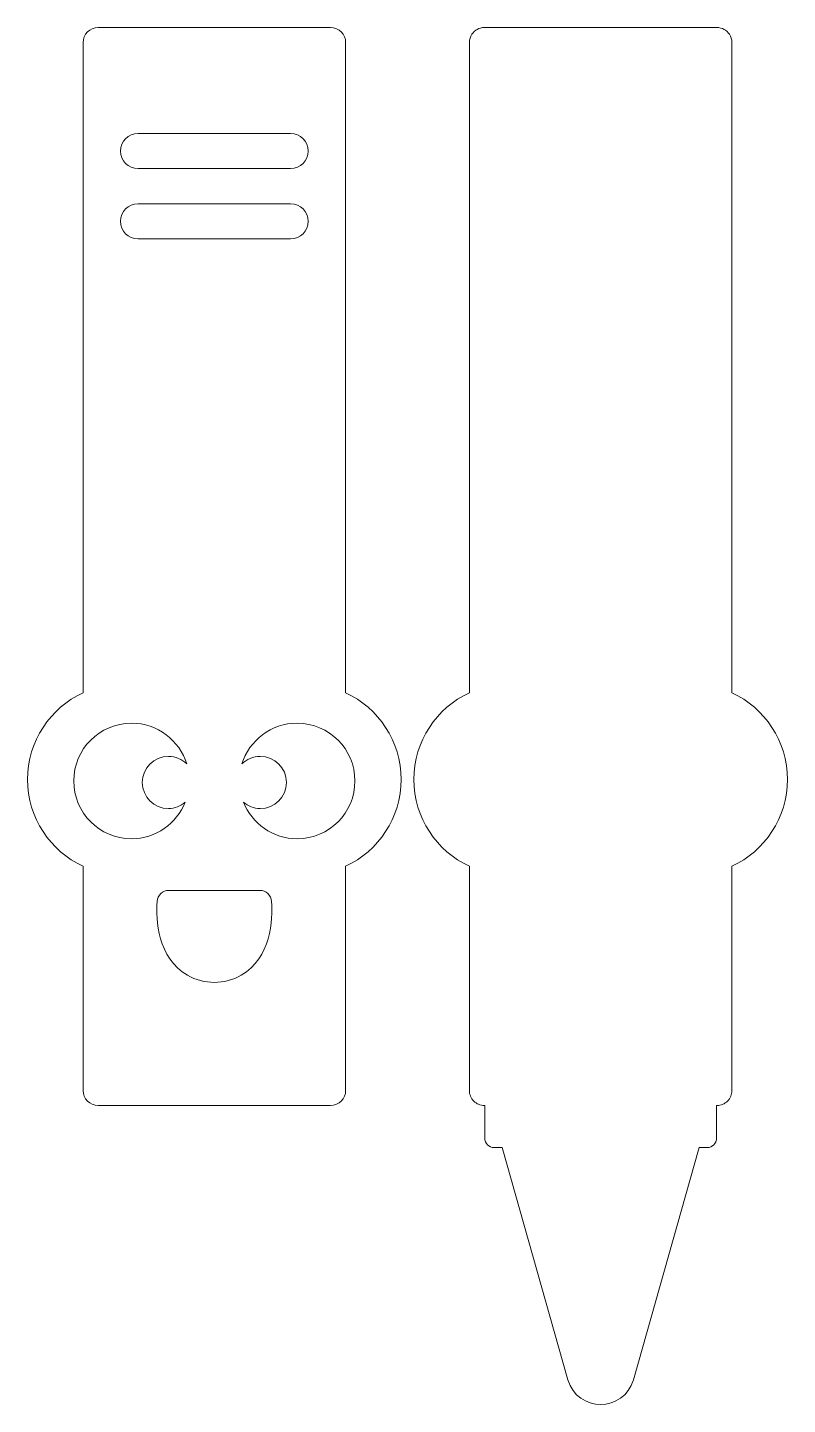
# Model space of a CAD drawing. Header units: inches. Extents: x 0.51 to 2.48, y -3.79 to -0.21.
import ezdxf

# ---------------------------------------------------------------- set-up
doc = ezdxf.new("R2010")
doc.units = ezdxf.units.IN
doc.header["$MEASUREMENT"] = 0
doc.layers.add('Crayon', color=7, linetype='Continuous', lineweight=0)

msp = doc.modelspace()

# ---------------------------------------------------------------- linework, layer by layer
at = {"layer": 'Crayon', "color": 18, "lineweight": 18, "true_color": 0x000000}
for points, knots in [([(1.3383, -1.9397), (1.3383, -1.9397), (1.3383, -0.2527), (1.3383, -0.2527), (1.3383, -0.2312), (1.3208, -0.2137), (1.2992, -0.2137), (1.2992, -0.2137), (0.696, -0.2137), (0.696, -0.2137), (0.6744, -0.2137), (0.6569, -0.2312), (0.6569, -0.2527), (0.6569, -0.2527), (0.6569, -1.9397), (0.6569, -1.9397), (0.572, -1.9791), (0.5129, -2.065), (0.5129, -2.1648), (0.5129, -2.2646), (0.572, -2.3505), (0.6569, -2.3899), (0.6569, -2.3899), (0.6569, -2.9716), (0.6569, -2.9716), (0.6569, -2.9931), (0.6744, -3.0106), (0.696, -3.0106), (0.696, -3.0106), (1.2992, -3.0106), (1.2992, -3.0106), (1.3208, -3.0106), (1.3383, -2.9931), (1.3383, -2.9716), (1.3383, -2.9716), (1.3383, -2.3899), (1.3383, -2.3899), (1.4232, -2.3505), (1.4823, -2.2646), (1.4823, -2.1648), (1.4823, -2.065), (1.4232, -1.9791), (1.3383, -1.9397)], [0, 0, 0, 0, 1, 1, 1, 2, 2, 2, 3, 3, 3, 4, 4, 4, 5, 5, 5, 6, 6, 6, 7, 7, 7, 8, 8, 8, 9, 9, 9, 10, 10, 10, 11, 11, 11, 12, 12, 12, 13, 13, 13, 14, 14, 14, 14]), ([(0.7997, -0.4887), (0.7997, -0.4887), (1.1955, -0.4887), (1.1955, -0.4887), (1.2206, -0.4887), (1.2411, -0.5092), (1.2411, -0.5342), (1.2411, -0.5593), (1.2206, -0.5798), (1.1955, -0.5798), (1.1955, -0.5798), (0.7997, -0.5798), (0.7997, -0.5798), (0.7746, -0.5798), (0.7541, -0.5593), (0.7541, -0.5342), (0.7541, -0.5092), (0.7746, -0.4887), (0.7997, -0.4887)], [0, 0, 0, 0, 1, 1, 1, 2, 2, 2, 3, 3, 3, 4, 4, 4, 5, 5, 5, 6, 6, 6, 6]), ([(0.7997, -0.6709), (0.7997, -0.6709), (1.1955, -0.6709), (1.1955, -0.6709), (1.2206, -0.6709), (1.2411, -0.6914), (1.2411, -0.7165), (1.2411, -0.7415), (1.2206, -0.762), (1.1955, -0.762), (1.1955, -0.762), (0.7997, -0.762), (0.7997, -0.762), (0.7746, -0.762), (0.7541, -0.7415), (0.7541, -0.7165), (0.7541, -0.6914), (0.7746, -0.6709), (0.7997, -0.6709)], [0, 0, 0, 0, 1, 1, 1, 2, 2, 2, 3, 3, 3, 4, 4, 4, 5, 5, 5, 6, 6, 6, 6]), ([(0.6328, -2.1685), (0.6328, -2.0857), (0.6999, -2.0186), (0.7827, -2.0186), (0.8501, -2.0186), (0.9072, -2.0632), (0.926, -2.1245), (0.9137, -2.1124), (0.8969, -2.1048), (0.8783, -2.1048), (0.8409, -2.1048), (0.8107, -2.1351), (0.8107, -2.1725), (0.8107, -2.2098), (0.8409, -2.2401), (0.8783, -2.2401), (0.895, -2.2401), (0.9101, -2.2338), (0.9219, -2.2238), (0.8999, -2.2792), (0.8459, -2.3184), (0.7827, -2.3184), (0.6999, -2.3184), (0.6328, -2.2513), (0.6328, -2.1685)], [0, 0, 0, 0, 1, 1, 1, 2, 2, 2, 3, 3, 3, 4, 4, 4, 5, 5, 5, 6, 6, 6, 7, 7, 7, 8, 8, 8, 8]), ([(1.2125, -2.3184), (1.1493, -2.3184), (1.0953, -2.2792), (1.0733, -2.2238), (1.0851, -2.2338), (1.1002, -2.2401), (1.1169, -2.2401), (1.1543, -2.2401), (1.1846, -2.2098), (1.1846, -2.1725), (1.1846, -2.1351), (1.1543, -2.1048), (1.1169, -2.1048), (1.0983, -2.1048), (1.0815, -2.1124), (1.0692, -2.1245), (1.088, -2.0632), (1.1451, -2.0186), (1.2125, -2.0186), (1.2953, -2.0186), (1.3624, -2.0857), (1.3624, -2.1685), (1.3624, -2.2513), (1.2953, -2.3184), (1.2125, -2.3184)], [0, 0, 0, 0, 1, 1, 1, 2, 2, 2, 3, 3, 3, 4, 4, 4, 5, 5, 5, 6, 6, 6, 7, 7, 7, 8, 8, 8, 8]), ([(1.0672, -2.6725), (1.0459, -2.685), (1.0218, -2.6912), (0.9976, -2.6912), (0.9734, -2.6912), (0.9493, -2.685), (0.928, -2.6725), (0.8502, -2.6269), (0.846, -2.5295), (0.8491, -2.481), (0.8502, -2.465), (0.8634, -2.4525), (0.8794, -2.4525), (0.8794, -2.4525), (1.1158, -2.4525), (1.1158, -2.4525), (1.1318, -2.4525), (1.145, -2.465), (1.1461, -2.481), (1.1492, -2.5295), (1.145, -2.6269), (1.0672, -2.6725)], [0, 0, 0, 0, 1, 1, 1, 2, 2, 2, 3, 3, 3, 4, 4, 4, 5, 5, 5, 6, 6, 6, 7, 7, 7, 7])]:
    msp.add_open_spline(points, degree=3, knots=knots, dxfattribs=at)
at = {"layer": 'Crayon', "color": 5, "lineweight": 18, "true_color": 0x0000ff}
msp.add_open_spline([(1.6984, -0.2137), (1.6849, -0.2137), (1.673, -0.2205), (1.666, -0.2309), (1.6618, -0.2371), (1.6593, -0.2446), (1.6593, -0.2527), (1.6593, -0.2527), (1.6593, -1.9397), (1.6593, -1.9397), (1.5744, -1.9791), (1.5153, -2.065), (1.5153, -2.1648), (1.5153, -2.2646), (1.5744, -2.3505), (1.6593, -2.3899), (1.6593, -2.3899), (1.6593, -2.9716), (1.6593, -2.9716), (1.6593, -2.9824), (1.6637, -2.9921), (1.6708, -2.9992), (1.6778, -3.0062), (1.6876, -3.0106), (1.6984, -3.0106), (1.6984, -3.0106), (1.6992, -3.0106), (1.6992, -3.0106), (1.6992, -3.0106), (1.6992, -3.0951), (1.6992, -3.0951), (1.6992, -3.1087), (1.7102, -3.1197), (1.7238, -3.1197), (1.7238, -3.1197), (1.7443, -3.1197), (1.7443, -3.1197), (1.7443, -3.1197), (1.915, -3.722), (1.915, -3.722), (1.9271, -3.7649), (1.9636, -3.7863), (2, -3.7863), (2.0364, -3.7863), (2.0729, -3.7649), (2.085, -3.722), (2.085, -3.722), (2.2557, -3.1197), (2.2557, -3.1197), (2.2557, -3.1197), (2.2762, -3.1197), (2.2762, -3.1197), (2.2898, -3.1197), (2.3008, -3.1087), (2.3008, -3.0951), (2.3008, -3.0951), (2.3008, -3.0106), (2.3008, -3.0106), (2.3008, -3.0106), (2.3016, -3.0106), (2.3016, -3.0106), (2.3124, -3.0106), (2.3222, -3.0062), (2.3292, -2.9992), (2.3363, -2.9921), (2.3407, -2.9824), (2.3407, -2.9716), (2.3407, -2.9716), (2.3407, -2.3899), (2.3407, -2.3899), (2.4256, -2.3505), (2.4847, -2.2646), (2.4847, -2.1648), (2.4847, -2.065), (2.4256, -1.9791), (2.3407, -1.9397), (2.3407, -1.9397), (2.3407, -0.2527), (2.3407, -0.2527), (2.3407, -0.2446), (2.3382, -0.2371), (2.334, -0.2309), (2.327, -0.2205), (2.3151, -0.2137), (2.3016, -0.2137), (2.3016, -0.2137), (1.6984, -0.2137), (1.6984, -0.2137)], degree=3, knots=[0, 0, 0, 0, 1, 1, 1, 2, 2, 2, 3, 3, 3, 4, 4, 4, 5, 5, 5, 6, 6, 6, 7, 7, 7, 8, 8, 8, 9, 9, 9, 10, 10, 10, 11, 11, 11, 12, 12, 12, 13, 13, 13, 14, 14, 14, 15, 15, 15, 16, 16, 16, 17, 17, 17, 18, 18, 18, 19, 19, 19, 20, 20, 20, 21, 21, 21, 22, 22, 22, 23, 23, 23, 24, 24, 24, 25, 25, 25, 26, 26, 26, 27, 27, 27, 28, 28, 28, 29, 29, 29, 29], dxfattribs=at)

doc.saveas('drawing.dxf')
